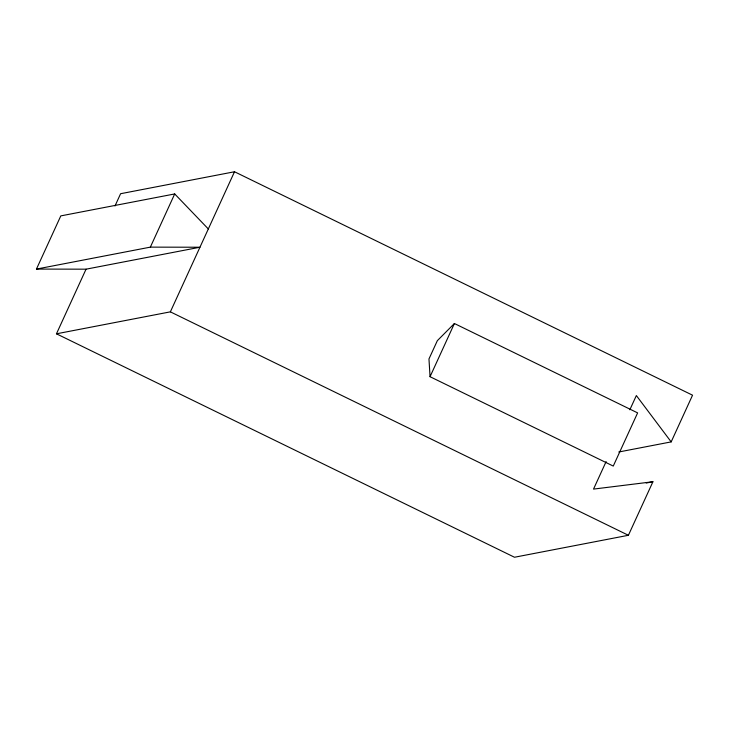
<?xml version="1.0" encoding="UTF-8"?>
<svg xmlns="http://www.w3.org/2000/svg" width="729" height="729" viewBox="0 0 729 729"><rect width="100%" height="100%" fill="white"/><g stroke="black" fill="none" stroke-linecap="round" stroke-linejoin="round"><path stroke-width="1.09" d="M36.45 269.083L150.356 247.131L199.956 247.231L86.049 269.183L36.45 269.083L60.799 215.893L174.705 193.941L208.321 228.952M606.127 461.575L593.524 489.095L652.929 481.741L628.407 535.286L514.501 557.248L56.461 333.809L86.049 269.183M114.991 205.97L120.604 193.714L234.51 171.752L692.55 395.191L671.172 441.892L618.793 451.989M150.356 247.131L174.705 193.941M56.461 333.809L170.367 311.848L234.51 171.752M430.046 376.702L454.404 323.512L637.62 412.887L613.262 466.077L430.046 376.702L428.971 358.95L437.345 340.671L454.404 323.512M629.847 409.762L636.353 395.555L671.172 441.892M646.24 483.026L652.929 481.741M170.367 311.848L628.407 535.286"/></g></svg>
